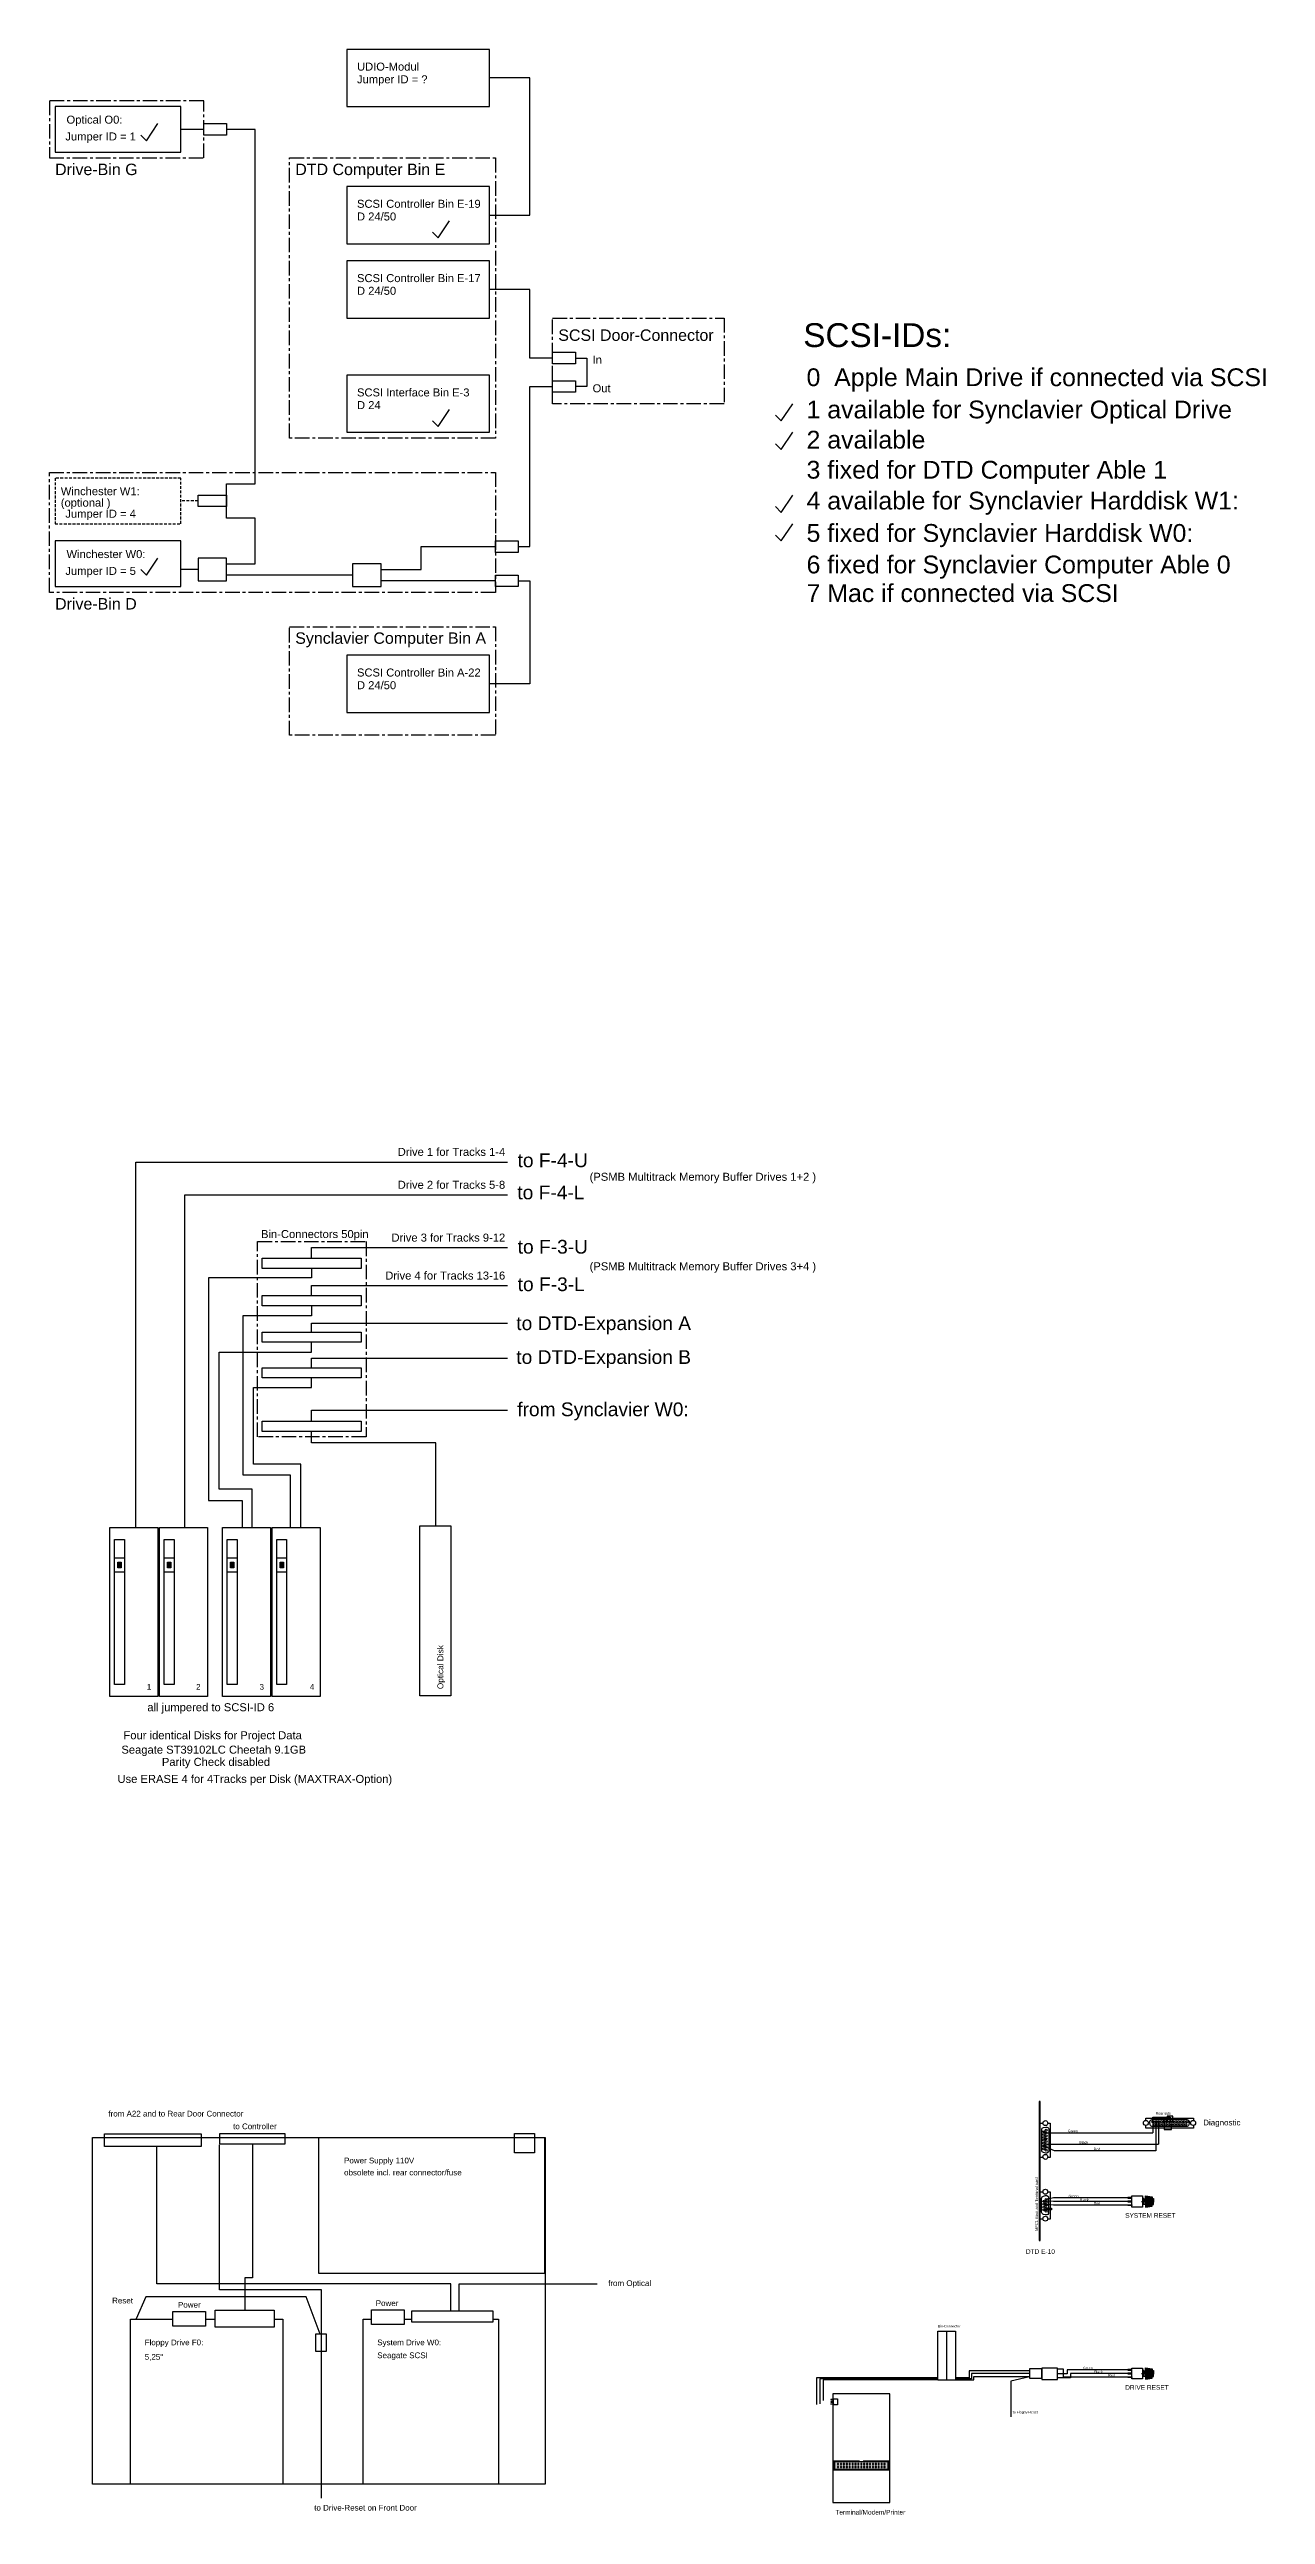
# Model space of a CAD drawing. Header units: millimetres. Extents: x -4275 to 1791, y -353 to 2461.
# Drawn here: x -4275 to -3212, y -106 to 2051 of the extents above; entities that cross this region are included whole.
import ezdxf
from ezdxf.enums import TextEntityAlignment as Align

# ---------------------------------------------------------------- set-up
doc = ezdxf.new("R2010")
doc.units = ezdxf.units.MM
doc.header["$LTSCALE"] = 0.4
doc.linetypes.add('ACHSEN', pattern=[50.8, 31.75, -6.35, 6.35, -6.35])
doc.linetypes.add('VERDECKT', pattern=[9.525, 6.35, -3.175])
doc.styles.get("Standard").update_dxf_attribs({"font": 'ARIALUNI.ttf'})

# ---------------------------------------------------------------- blocks, each defined once
blk = doc.blocks.new('Festplatte')
h = blk.add_hatch(color=3)
h.dxf.hatch_style = 1
h.paths.add_polyline_path([(7, 112.6), (9.9, 112.6), (9.9, 117.6), (7, 117.6)])
for points in [[(0, 148), (42, 148), (42, 0), (0, 0)], [(4, 137.4), (12.7, 137.4), (12.7, 10.6), (4, 10.6)], [(4, 121.3), (12.7, 121.3), (12.7, 108.9), (4, 108.9)], [(7, 117.6), (9.9, 117.6), (9.9, 112.6), (7, 112.6)]]:
    blk.add_lwpolyline(points, close=True)
blk = doc.blocks.new('Karte-3HE')
blk.add_lwpolyline([(-0.5, 0), (0.5, 0), (0.5, 121.4), (-0.5, 121.4)], close=True)
blk.add_attdef('CARD', (-1.4, 8.3), '', height=2.5, rotation=90)
blk = doc.blocks.new('RS422')
for points in [[(0, 9.5), (0, 12.5), (34.3, 12.5), (34.3, 9.5)], [(34.3, 3.4), (34.3, 0), (0, 0), (0, 3.3)]]:
    blk.add_lwpolyline(points)
blk.add_lwpolyline([(7.7, 10.5), (26, 10.5, -0.482196), (28.9, 6.8), (28.3, 4.2, -0.34935), (25.4, 1.8), (8.3, 1.8, -0.34935), (5.4, 4.2), (4.8, 6.8, -0.482196)], format="xyb", close=True)
for centre in [(0, 6.4), (33.7, 6.4)]:
    blk.add_circle(centre, 3.11)
blk = doc.blocks.new('RS232')
for points in [[(0, 9.5), (0, 12.5), (59.5, 12.5), (59.5, 9.5)], [(59.5, 3.4), (59.5, 0), (0, 0), (0, 3.3)]]:
    blk.add_lwpolyline(points)
blk.add_lwpolyline([(7.7, 10.5), (51.2, 10.5, -0.482196), (54.1, 6.8), (53.5, 4.2, -0.34935), (50.5, 1.8), (8.3, 1.8, -0.34935), (5.4, 4.2), (4.8, 6.8, -0.482196)], format="xyb", close=True)
for centre in [(0, 6.4), (58.9, 6.4)]:
    blk.add_circle(centre, 3.11)
blk = doc.blocks.new('Connector-34')
at = {"true_color": 0x7abdff}
h = blk.add_hatch(color=151, dxfattribs=at)
h.dxf.hatch_style = 1
h.paths.add_polyline_path([(0, 48.26), (0, 0), (7.62, 0), (7.62, 22.63), (6.92, 22.63), (6.92, 0.7), (0.7, 0.7), (0.7, 47.56), (6.92, 47.56), (6.92, 25.63), (7.62, 25.63), (7.62, 48.26)])
at = {"true_color": 0x389cff}
h = blk.add_hatch(color=150, dxfattribs=at)
h.dxf.hatch_style = 1
h.paths.add_polyline_path([(0.7, 47.56), (0.7, 0.7), (6.92, 0.7), (6.92, 47.56)])
h.paths.add_polyline_path([(5.58, 44.95), (5.58, 43.95), (4.58, 43.95), (4.58, 44.95)], flags=16)
h.paths.add_polyline_path([(3.04, 44.95), (3.04, 43.95), (2.04, 43.95), (2.04, 44.95)], flags=16)
h.paths.add_polyline_path([(5.58, 42.41), (5.58, 41.41), (4.58, 41.41), (4.58, 42.41)], flags=16)
h.paths.add_polyline_path([(3.04, 42.41), (3.04, 41.41), (2.04, 41.41), (2.04, 42.41)], flags=16)
h.paths.add_polyline_path([(5.58, 39.87), (5.58, 38.87), (4.58, 38.87), (4.58, 39.87)], flags=16)
h.paths.add_polyline_path([(3.04, 39.87), (3.04, 38.87), (2.04, 38.87), (2.04, 39.87)], flags=16)
h.paths.add_polyline_path([(5.58, 37.33), (5.58, 36.33), (4.58, 36.33), (4.58, 37.33)], flags=16)
h.paths.add_polyline_path([(3.04, 37.33), (3.04, 36.33), (2.04, 36.33), (2.04, 37.33)], flags=16)
h.paths.add_polyline_path([(5.58, 34.79), (5.58, 33.79), (4.58, 33.79), (4.58, 34.79)], flags=16)
h.paths.add_polyline_path([(3.04, 34.79), (3.04, 33.79), (2.04, 33.79), (2.04, 34.79)], flags=16)
h.paths.add_polyline_path([(5.58, 32.25), (5.58, 31.25), (4.58, 31.25), (4.58, 32.25)], flags=16)
h.paths.add_polyline_path([(3.04, 32.25), (3.04, 31.25), (2.04, 31.25), (2.04, 32.25)], flags=16)
h.paths.add_polyline_path([(5.58, 29.71), (5.58, 28.71), (4.58, 28.71), (4.58, 29.71)], flags=16)
h.paths.add_polyline_path([(3.04, 29.71), (3.04, 28.71), (2.04, 28.71), (2.04, 29.71)], flags=16)
h.paths.add_polyline_path([(5.58, 27.17), (5.58, 26.17), (4.58, 26.17), (4.58, 27.17)], flags=16)
h.paths.add_polyline_path([(3.04, 27.17), (3.04, 26.17), (2.04, 26.17), (2.04, 27.17)], flags=16)
h.paths.add_polyline_path([(5.58, 24.63), (5.58, 23.63), (4.58, 23.63), (4.58, 24.63)], flags=16)
h.paths.add_polyline_path([(3.04, 24.63), (3.04, 23.63), (2.04, 23.63), (2.04, 24.63)], flags=16)
h.paths.add_polyline_path([(5.58, 22.09), (5.58, 21.09), (4.58, 21.09), (4.58, 22.09)], flags=16)
h.paths.add_polyline_path([(3.04, 22.09), (3.04, 21.09), (2.04, 21.09), (2.04, 22.09)], flags=16)
h.paths.add_polyline_path([(5.58, 19.55), (5.58, 18.55), (4.58, 18.55), (4.58, 19.55)], flags=16)
h.paths.add_polyline_path([(3.04, 19.55), (3.04, 18.55), (2.04, 18.55), (2.04, 19.55)], flags=16)
h.paths.add_polyline_path([(5.58, 17.01), (5.58, 16.01), (4.58, 16.01), (4.58, 17.01)], flags=16)
h.paths.add_polyline_path([(3.04, 17.01), (3.04, 16.01), (2.04, 16.01), (2.04, 17.01)], flags=16)
h.paths.add_polyline_path([(5.58, 14.47), (5.58, 13.47), (4.58, 13.47), (4.58, 14.47)], flags=16)
h.paths.add_polyline_path([(3.04, 14.47), (3.04, 13.47), (2.04, 13.47), (2.04, 14.47)], flags=16)
h.paths.add_polyline_path([(5.58, 11.93), (5.58, 10.93), (4.58, 10.93), (4.58, 11.93)], flags=16)
h.paths.add_polyline_path([(3.04, 11.93), (3.04, 10.93), (2.04, 10.93), (2.04, 11.93)], flags=16)
h.paths.add_polyline_path([(5.58, 9.39), (5.58, 8.39), (4.58, 8.39), (4.58, 9.39)], flags=16)
h.paths.add_polyline_path([(3.04, 9.39), (3.04, 8.39), (2.04, 8.39), (2.04, 9.39)], flags=16)
h.paths.add_polyline_path([(5.58, 6.85), (5.58, 5.85), (4.58, 5.85), (4.58, 6.85)], flags=16)
h.paths.add_polyline_path([(3.04, 6.85), (3.04, 5.85), (2.04, 5.85), (2.04, 6.85)], flags=16)
h.paths.add_polyline_path([(5.58, 4.31), (5.58, 3.31), (4.58, 3.31), (4.58, 4.31)], flags=16)
h.paths.add_polyline_path([(3.04, 4.31), (3.04, 3.31), (2.04, 3.31), (2.04, 4.31)], flags=16)
for p, q in [((6.92, 25.63), (7.62, 25.63)), ((6.92, 22.63), (7.62, 22.63))]:
    blk.add_line(p, q)
blk.add_lwpolyline([(7.62, 25.63), (7.62, 48.26), (0, 48.26), (0, 0), (7.62, 0), (7.62, 22.63)])
for points in [[(6.92, 47.56), (0.7, 47.56), (0.7, 0.7), (6.92, 0.7)], [(2.04, 43.95), (3.04, 43.95), (3.04, 44.95), (2.04, 44.95)], [(4.58, 43.95), (5.58, 43.95), (5.58, 44.95), (4.58, 44.95)], [(2.04, 41.41), (3.04, 41.41), (3.04, 42.41), (2.04, 42.41)], [(2.04, 38.87), (3.04, 38.87), (3.04, 39.87), (2.04, 39.87)], [(2.04, 36.33), (3.04, 36.33), (3.04, 37.33), (2.04, 37.33)], [(2.04, 33.79), (3.04, 33.79), (3.04, 34.79), (2.04, 34.79)], [(2.04, 31.25), (3.04, 31.25), (3.04, 32.25), (2.04, 32.25)], [(2.04, 28.71), (3.04, 28.71), (3.04, 29.71), (2.04, 29.71)], [(2.04, 26.17), (3.04, 26.17), (3.04, 27.17), (2.04, 27.17)], [(2.04, 23.63), (3.04, 23.63), (3.04, 24.63), (2.04, 24.63)], [(2.04, 21.09), (3.04, 21.09), (3.04, 22.09), (2.04, 22.09)], [(4.58, 41.41), (5.58, 41.41), (5.58, 42.41), (4.58, 42.41)], [(4.58, 38.87), (5.58, 38.87), (5.58, 39.87), (4.58, 39.87)], [(4.58, 36.33), (5.58, 36.33), (5.58, 37.33), (4.58, 37.33)], [(4.58, 33.79), (5.58, 33.79), (5.58, 34.79), (4.58, 34.79)], [(4.58, 31.25), (5.58, 31.25), (5.58, 32.25), (4.58, 32.25)], [(4.58, 28.71), (5.58, 28.71), (5.58, 29.71), (4.58, 29.71)], [(4.58, 26.17), (5.58, 26.17), (5.58, 27.17), (4.58, 27.17)], [(4.58, 23.63), (5.58, 23.63), (5.58, 24.63), (4.58, 24.63)], [(4.58, 21.09), (5.58, 21.09), (5.58, 22.09), (4.58, 22.09)], [(2.04, 18.55), (3.04, 18.55), (3.04, 19.55), (2.04, 19.55)], [(2.04, 16.01), (3.04, 16.01), (3.04, 17.01), (2.04, 17.01)], [(2.04, 13.47), (3.04, 13.47), (3.04, 14.47), (2.04, 14.47)], [(2.04, 10.93), (3.04, 10.93), (3.04, 11.93), (2.04, 11.93)], [(2.04, 8.39), (3.04, 8.39), (3.04, 9.39), (2.04, 9.39)], [(2.04, 5.85), (3.04, 5.85), (3.04, 6.85), (2.04, 6.85)], [(2.04, 3.31), (3.04, 3.31), (3.04, 4.31), (2.04, 4.31)], [(4.58, 18.55), (5.58, 18.55), (5.58, 19.55), (4.58, 19.55)], [(4.58, 16.01), (5.58, 16.01), (5.58, 17.01), (4.58, 17.01)], [(4.58, 13.47), (5.58, 13.47), (5.58, 14.47), (4.58, 14.47)], [(4.58, 10.93), (5.58, 10.93), (5.58, 11.93), (4.58, 11.93)], [(4.58, 8.39), (5.58, 8.39), (5.58, 9.39), (4.58, 9.39)], [(4.58, 5.85), (5.58, 5.85), (5.58, 6.85), (4.58, 6.85)], [(4.58, 3.31), (5.58, 3.31), (5.58, 4.31), (4.58, 4.31)]]:
    blk.add_lwpolyline(points, close=True)

msp = doc.modelspace()

# ---------------------------------------------------------------- hatches: boundary and pattern name
h = msp.add_hatch(color=7)
h.dxf.hatch_style = 1
h.paths.add_polyline_path([(-3311, 172.3), (-3316.8, 173.1), (-3316.8, 168.3), (-3311, 168.3)])
h.paths.add_polyline_path([(-3311, 168.3), (-3316.8, 168.3), (-3316.8, 163.4), (-3311, 164.2)])
h = msp.add_hatch(color=1)
h.dxf.hatch_style = 1
h.paths.add_polyline_path([(-3310, 170.9), (-3311, 170.9), (-3311, 168.3), (-3310, 168.3)])
h.paths.add_polyline_path([(-3310, 168.3), (-3311, 168.3), (-3311, 165.6), (-3310, 165.6)])
h = msp.add_hatch(color=7)
h.dxf.hatch_style = 1
h.paths.add_polyline_path([(-3311, 21.8), (-3316.8, 22.7), (-3316.8, 17.8), (-3311, 17.8)])
h.paths.add_polyline_path([(-3311, 17.8), (-3316.8, 17.8), (-3316.8, 12.9), (-3311, 13.8)])
h = msp.add_hatch(color=1)
h.dxf.hatch_style = 1
h.paths.add_polyline_path([(-3310, 20.5), (-3311, 20.5), (-3311, 17.8), (-3310, 17.8)])
h.paths.add_polyline_path([(-3310, 17.8), (-3311, 17.8), (-3311, 15.1), (-3310, 15.1)])

# ---------------------------------------------------------------- linework, layer by layer
at = {"color": 7}
for p, q in [((-3310.5, 237.9), (-3310.5, 228.2)), ((-3308, 237.9), (-3308, 215.7)), ((-3305.5, 237.9), (-3305.5, 218.3)), ((-3403.6, 228.2), (-3310.5, 228.2)), ((-3403.6, 218.3), (-3305.5, 218.3)), ((-3320.3, 168.3), (-3309.4, 168.3)), ((-3318.5, 170.8), (-3319.6, 170.8)), ((-3318.5, 165.7), (-3319.6, 165.7)), ((-3318.5, 170.8), (-3318.5, 165.7)), ((-3318.5, 170.5), (-3316.8, 170.5)), ((-3318.5, 166), (-3316.8, 166)), ((-3388.7, 21.7), (-3393.8, 21.7)), ((-3388.7, 14.7), (-3388.7, 21.7)), ((-3498.4, 14.1), (-3604.6, 14.1)), ((-3604.6, 14.1), (-3604.6, -9.2)), ((-3498.4, 13.2), (-3601.8, 13.2)), ((-3601.8, 13.2), (-3601.8, -8.7)), ((-3498.4, 12.3), (-3598.9, 12.3)), ((-3598.9, 12.3), (-3598.9, -5.8)), ((-3471, 14.1), (-3483.1, 14.1)), ((-3469.1, 13.2), (-3483.1, 13.2)), ((-3483.1, 12.3), (-3467.1, 12.3)), ((-3418.5, 20.1), (-3471, 20.1)), ((-3471, 20.1), (-3471, 14.1)), ((-3418.5, 17.7), (-3469.1, 17.7)), ((-3469.1, 17.7), (-3469.1, 13.2)), ((-3467.1, 12.3), (-3467.1, 15.1)), ((-3467.1, 15.1), (-3418.5, 15.1)), ((-3385.5, 17.5), (-3393.8, 17.5)), ((-3385.5, 20.9), (-3385.5, 17.5)), ((-3320.3, 17.8), (-3309.4, 17.8)), ((-3318.5, 20.3), (-3319.6, 20.3)), ((-3318.5, 15.3), (-3319.6, 15.3)), ((-3318.5, 20.3), (-3318.5, 15.3)), ((-3318.5, 20), (-3316.8, 20)), ((-3318.5, 15.5), (-3316.8, 15.5))]:
    msp.add_line(p, q, dxfattribs=at)
for p, q in [((-4126.6, 91.1), (-4126.6, 217.9)), ((-4037.3, 91.1), (-4126.6, 91.1)), ((-4037.3, -91.2), (-4037.3, 91.1))]:
    msp.add_line(p, q)
for points in [[(-3890.4, 2050.8), (-4015.4, 2050.8), (-4015.4, 2000.8), (-3890.4, 2000.8)], [(-4160.4, 2000.8), (-4270.4, 2000.8), (-4270.4, 1960.8), (-4160.4, 1960.8)], [(-4120.4, 1975.8), (-4140.4, 1975.8), (-4140.4, 1985.8), (-4120.4, 1985.8)], [(-3890.4, 1930.8), (-4015.4, 1930.8), (-4015.4, 1880.8), (-3890.4, 1880.8)], [(-3890.4, 1865.8), (-4015.4, 1865.8), (-4015.4, 1815.8), (-3890.4, 1815.8)], [(-3815.4, 1775.8), (-3835.4, 1775.8), (-3835.4, 1785.8), (-3815.4, 1785.8)], [(-3890.4, 1765.8), (-4015.4, 1765.8), (-4015.4, 1715.8), (-3890.4, 1715.8)], [(-3815.4, 1750.8), (-3835.4, 1750.8), (-3835.4, 1760.8), (-3815.4, 1760.8)], [(-4120.4, 1650.8), (-4145.4, 1650.8), (-4145.4, 1660.8), (-4120.4, 1660.8)], [(-4160.4, 1620.8), (-4270.4, 1620.8), (-4270.4, 1580.8), (-4160.4, 1580.8)], [(-3865.4, 1610.8), (-3885.4, 1610.8), (-3885.4, 1620.8), (-3865.4, 1620.8)], [(-4120.4, 1605.8), (-4145.4, 1605.8), (-4145.4, 1585.8), (-4120.4, 1585.8)], [(-3985.4, 1600.8), (-4010.4, 1600.8), (-4010.4, 1580.8), (-3985.4, 1580.8)], [(-3865.4, 1580.8), (-3885.4, 1580.8), (-3885.4, 1590.8), (-3865.4, 1590.8)], [(-3890.4, 1520.8), (-4015.4, 1520.8), (-4015.4, 1470.8), (-3890.4, 1470.8)], [(-4089.3, 993.4), (-4002.8, 993.4), (-4002.8, 984.4), (-4089.3, 984.4)], [(-4089.3, 960.7), (-4002.8, 960.7), (-4002.8, 951.7), (-4089.3, 951.7)], [(-4089.3, 928.8), (-4002.8, 928.8), (-4002.8, 919.8), (-4089.3, 919.8)], [(-4089.3, 897.6), (-4002.8, 897.6), (-4002.8, 888.6), (-4089.3, 888.6)], [(-4089.3, 850.8), (-4002.8, 850.8), (-4002.8, 841.7), (-4089.3, 841.7)], [(-3951.6, 759.2), (-3924.4, 759.2), (-3924.4, 610.5), (-3951.6, 610.5)], [(-4237.6, 224.1), (-3842, 224.1), (-3842, -78.9), (-4237.6, -78.9)], [(-4227.3, 227.4), (-4142.8, 227.4), (-4142.8, 216.4), (-4227.3, 216.4)], [(-4126.2, 227.8), (-4069.6, 227.8), (-4069.6, 218.3), (-4126.2, 218.3)], [(-4039.8, 224.1), (-3842.4, 224.1), (-3842.4, 105.2), (-4039.8, 105.2)], [(-3868.7, 227.8), (-3851.1, 227.8), (-3851.1, 210.8), (-3868.7, 210.8)], [(-4167.5, 72.1), (-4139, 72.1), (-4139, 59.3), (-4167.5, 59.3)], [(-4130.4, 73.1), (-4078.7, 73.1), (-4078.7, 58.4), (-4130.4, 58.4)], [(-3993.6, 73.5), (-3965.1, 73.5), (-3965.1, 60.7), (-3993.6, 60.7)], [(-3958.5, 72.6), (-3887.7, 72.6), (-3887.7, 62.6), (-3958.5, 62.6)], [(-4042.3, 52.6), (-4033.4, 52.6), (-4033.4, 37.1), (-4042.3, 37.1)], [(-3590.4, -95), (-3540.4, -95), (-3540.4, 0), (-3590.4, 0)]]:
    msp.add_lwpolyline(points, close=True)
at = {"linetype": 'ACHSEN'}
for points in [[(-4140.4, 1955.8), (-4140.4, 1955.8), (-4140.4, 2005.8), (-4140.4, 2005.8), (-4275.4, 2005.8), (-4275.4, 1955.8)], [(-3885.4, 1710.8), (-4065.4, 1710.8), (-4065.4, 1955.8), (-3885.4, 1955.8)], [(-3835.4, 1815.8), (-3685.4, 1815.8), (-3685.4, 1740.8), (-3835.4, 1740.8)], [(-3885.4, 1575.8), (-4275.4, 1575.8), (-4275.4, 1680.8), (-3885.4, 1680.8), (-3885.4, 1625.8), (-3885.4, 1575.8)], [(-3885.4, 1450.8), (-4065.4, 1450.8), (-4065.4, 1545.8), (-3885.4, 1545.8)], [(-4093.3, 1008), (-3998.5, 1008), (-3998.5, 837), (-4093.3, 837)]]:
    msp.add_lwpolyline(points, close=True, dxfattribs=at)
for points in [[(-3890.4, 1905.8), (-3855.4, 1905.8), (-3855.4, 2025.8), (-3890.4, 2025.8)], [(-4195.4, 1975.8), (-4190.4, 1970.8), (-4180.4, 1985.8)], [(-4140.4, 1980.8), (-4160.4, 1980.8)], [(-4095.4, 1670.8), (-4095.4, 1980.8), (-4120.4, 1980.8)], [(-3940.4, 1890.8), (-3935.4, 1885.8), (-3925.4, 1900.8)], [(-3835.4, 1780.8), (-3855.4, 1780.8), (-3855.4, 1840.8), (-3890.4, 1840.8)], [(-3815.4, 1780.8), (-3805.4, 1780.8), (-3805.4, 1755.8), (-3815.4, 1755.8)], [(-3865.4, 1615.8), (-3855.4, 1615.8), (-3855.4, 1755.8), (-3835.4, 1755.8)], [(-3940.4, 1725.8), (-3935.4, 1720.8), (-3925.4, 1735.8)], [(-3640.4, 1730.8), (-3635.4, 1725.8), (-3625.4, 1740.8)], [(-3640.4, 1705.8), (-3635.4, 1700.8), (-3625.4, 1715.8)], [(-4095.4, 1640.8), (-4120.4, 1640.8), (-4120.4, 1670.8), (-4095.4, 1670.8)], [(-3640.4, 1650.8), (-3635.4, 1645.8), (-3625.4, 1660.8)], [(-4120.4, 1600.8), (-4095.4, 1600.8), (-4095.4, 1640.8)], [(-3640.4, 1625.8), (-3635.4, 1620.8), (-3625.4, 1635.8)], [(-4195.4, 1595.8), (-4190.4, 1590.8), (-4180.4, 1605.8)], [(-3985.4, 1595.8), (-3950.4, 1595.8), (-3950.4, 1615.8), (-3885.4, 1615.8)], [(-4145.4, 1595.8), (-4160.4, 1595.8)], [(-4010.4, 1590.8), (-4120.4, 1590.8)], [(-3885.4, 1585.8), (-3985.4, 1585.8)], [(-3865.4, 1585.8), (-3855.4, 1585.8), (-3855.4, 1495.8), (-3890.4, 1495.8)], [(-4199.9, 757.9), (-4199.9, 1077.5), (-3874.9, 1077.5)], [(-4157, 757.9), (-4157, 1048.7), (-3874.9, 1048.7)], [(-4046.1, 993.4), (-4046.1, 1002.6), (-3874.9, 1002.6)], [(-4046.1, 984.4), (-4046.1, 976.1), (-4136.3, 976.1), (-4136.3, 781.5), (-4106.8, 781.5), (-4106.8, 757.8)], [(-4046.1, 951.7), (-4046.1, 943.1), (-4106.3, 943.1), (-4106.3, 804), (-4064.7, 804), (-4064.7, 757.8)], [(-4046.1, 960.7), (-4046.1, 969.4), (-3874.9, 969.4)], [(-4046.1, 928.8), (-4046.1, 936.7), (-3874.9, 936.7)], [(-4098, 757.8), (-4098, 791.3), (-4126.9, 791.3), (-4126.9, 911.3), (-4046.1, 911.3), (-4046.1, 919.8)], [(-4046.1, 897.6), (-4046.1, 906), (-3874.9, 906)], [(-4055.5, 757.9), (-4055.5, 813.1), (-4097, 813.1), (-4097, 880.2), (-4046.1, 880.2), (-4046.1, 888.6)], [(-4046.1, 850.8), (-4046.1, 860.5), (-3874.9, 860.5)], [(-3937.5, 759.2), (-3937.5, 831.8), (-4046.1, 831.8), (-4046.1, 841.7)], [(-3924.3, 72.6), (-3924.3, 96.3), (-4181.3, 96.3), (-4181.3, 216)], [(-4097.9, 218.3), (-4097.9, 101.5), (-4104.5, 101.5), (-4104.5, 73.1)], [(-3406.6, 206.8), (-3409, 206.8), (-3409, 236.8), (-3406.7, 236.8)], [(-3402.3, 236.8), (-3400.3, 236.8), (-3400.3, 206.8), (-3402.4, 206.8)], [(-3917.1, 72.6), (-3917.1, 96.3), (-3796.5, 96.3)], [(-4078.7, 65.2), (-4071.2, 65.2), (-4071.2, -78.9), (-4204.3, -78.9), (-4204.3, 65.2), (-4167.5, 65.2)], [(-4038.5, 52.1), (-4050.7, 85), (-4190.9, 85), (-4199.4, 65.7)], [(-4139, 65.2), (-4130.4, 65.2)], [(-3887.7, 65.2), (-3882.6, 65.2), (-3882.6, -78.9), (-4001, -78.9), (-4001, 65.2), (-3993.6, 65.2)], [(-3965.1, 65.2), (-3958.5, 65.2)]]:
    msp.add_lwpolyline(points)
at = {"linetype": 'VERDECKT'}
msp.add_lwpolyline([(-4160.4, 1675.8), (-4270.4, 1675.8), (-4270.4, 1635.8), (-4160.4, 1635.8)], close=True, dxfattribs=at)
msp.add_lwpolyline([(-4145.4, 1655.8), (-4160.4, 1655.8)], dxfattribs=at)
at = {"color": 7}
for points in [[(-3308, 237.9), (-3308, 212.6), (-3396.4, 212.6), (-3403.7, 215.7)], [(-3310.5, 237.9), (-3310.5, 242), (-3295.5, 242), (-3295.5, 237.9)], [(-3298, 237.9), (-3299.4, 240.6), (-3301.7, 240.6), (-3300.5, 237.9)], [(-3300.5, 237.9), (-3300.5, 231.3), (-3294.1, 231.3), (-3294.1, 235.6)], [(-3293, 237.9), (-3293, 242.8), (-3298, 242.8), (-3298, 237.9)], [(-3316.8, 168.3), (-3316.8, 173.1), (-3311, 172.3), (-3311, 168.3)], [(-3332.5, 168.3), (-3397.5, 168.3), (-3405.9, 168.4)], [(-3332.5, 165.1), (-3397.4, 165.1), (-3405.9, 165.9)], [(-3403.7, 162.4), (-3399.1, 162.4), (-3399.1, 160.9), (-3405.9, 160.9)], [(-3332.5, 171.4), (-3397.4, 171.4), (-3403.7, 169.9)], [(-3316.8, 168.3), (-3316.8, 163.4), (-3311, 164.2), (-3311, 168.3)], [(-3311, 170.9), (-3310, 170.9), (-3310, 168.3)], [(-3311, 165.6), (-3310, 165.6), (-3310, 168.3)], [(-3316.8, 17.8), (-3316.8, 22.7), (-3311, 21.8), (-3311, 17.8)], [(-3418.5, 14.8), (-3434.7, 11.1), (-3434.7, -20.1)], [(-3382.5, 17.8), (-3382.5, 13.9), (-3393.8, 13.9)], [(-3332.5, 14.7), (-3388.7, 14.7)], [(-3332.5, 20.9), (-3385.5, 20.9)], [(-3332.5, 17.8), (-3382.5, 17.8)], [(-3316.8, 17.8), (-3316.8, 12.9), (-3311, 13.8), (-3311, 17.8)], [(-3311, 20.5), (-3310, 20.5), (-3310, 17.8)], [(-3311, 15.1), (-3310, 15.1), (-3310, 17.8)]]:
    msp.add_lwpolyline(points, dxfattribs=at)
msp.add_lwpolyline([(-3401.6, 231.4), (-3401.6, 212.7, -0.482196), (-3404.2, 210.6), (-3406.1, 211, -0.34935), (-3407.7, 213.1), (-3407.7, 231, -0.34935), (-3406.1, 233), (-3404.2, 233.4, -0.482196)], format="xyb", close=True)
for points in [[(-3328.9, 173.1), (-3319.6, 173.1), (-3319.6, 163.4), (-3328.9, 163.4)], [(-3328.9, 171.7), (-3332.5, 171.7), (-3332.5, 171.1), (-3328.9, 171.1)], [(-3328.9, 168.6), (-3332.5, 168.6), (-3332.5, 167.9), (-3328.9, 167.9)], [(-3328.9, 164.8), (-3332.5, 164.8), (-3332.5, 165.4), (-3328.9, 165.4)], [(-3498.4, 54.7), (-3490.9, 54.7), (-3490.9, 12), (-3498.4, 12)], [(-3490.6, 54.7), (-3483.1, 54.7), (-3483.1, 12), (-3490.6, 12)], [(-3407.6, 21.8), (-3418.5, 21.8), (-3418.5, 13.6), (-3407.6, 13.6)], [(-3393.8, 22.5), (-3407.6, 22.5), (-3407.6, 12.5), (-3393.8, 12.5)], [(-3328.9, 22.6), (-3319.6, 22.6), (-3319.6, 13), (-3328.9, 13)], [(-3328.9, 21.2), (-3332.5, 21.2), (-3332.5, 20.6), (-3328.9, 20.6)], [(-3328.9, 18.1), (-3332.5, 18.1), (-3332.5, 17.5), (-3328.9, 17.5)], [(-3328.9, 14.4), (-3332.5, 14.4), (-3332.5, 15), (-3328.9, 15)], [(-3589.7, -5), (-3592.1, -5), (-3592.1, -5.3), (-3589.7, -5.3)], [(-3589.7, -6.9), (-3592.1, -6.9), (-3592.1, -7.2), (-3589.7, -7.2)], [(-3589.7, -9.1), (-3592.1, -9.1), (-3592.1, -8.8), (-3589.7, -8.8)], [(-3589.7, -4.5), (-3586.4, -4.5), (-3586.4, -9.6), (-3589.7, -9.6)]]:
    msp.add_lwpolyline(points, close=True, dxfattribs=at)
for centre in [(-3404.5, 236.8), (-3404.5, 207.3)]:
    msp.add_circle(centre, 2.18)
for centre in [(-3310.5, 237.9), (-3308, 237.9), (-3305.5, 237.9), (-3303, 237.9), (-3300.5, 237.9), (-3298, 237.9), (-3295.5, 237.9), (-3293, 237.9), (-3290.5, 237.9), (-3288, 237.9), (-3285.5, 237.9), (-3283, 237.9), (-3280.5, 237.9), (-3405.9, 229.3), (-3405.9, 226.8), (-3405.9, 224.3), (-3405.9, 221.8), (-3405.9, 219.3), (-3405.9, 216.8), (-3403.7, 230.7), (-3403.7, 228.2), (-3403.7, 225.7), (-3403.7, 223.2), (-3403.7, 220.7), (-3403.7, 218.2), (-3403.7, 215.7), (-3309.1, 235.6), (-3306.6, 235.6), (-3304.1, 235.6), (-3301.6, 235.6), (-3299.1, 235.6), (-3296.6, 235.6), (-3294.1, 235.6), (-3291.6, 235.6), (-3289.1, 235.6), (-3286.6, 235.6), (-3284.1, 235.6), (-3281.6, 235.6), (-3405.9, 214.3), (-3403.7, 213.2), (-3405.9, 168.4), (-3405.9, 165.9), (-3405.9, 163.4), (-3405.9, 160.9), (-3403.7, 169.9), (-3403.7, 167.4), (-3403.7, 164.9), (-3403.7, 162.4), (-3403.7, 159.9)]:
    msp.add_circle(centre, 0.834, dxfattribs=at)

# ---------------------------------------------------------------- block references
for p in [(-4222.4, 609.9), (-4179.1, 609.9), (-4123.9, 609.9), (-4080.6, 609.9)]:
    msp.add_blockref('Festplatte', p)
msp.add_blockref('Karte-3HE', (-3409.5, 134.2)).add_auto_attribs({'CARD': 'MFC1 Boot and Terminal oard'})
at = {"xscale": 0.7, "yscale": 0.7, "zscale": 0.7}
msp.add_blockref('RS232', (-3316.6, 232.5), dxfattribs=at)
at = {"xscale": 0.7, "yscale": 0.7, "zscale": 0.7, "rotation": 270}
msp.add_blockref('RS422', (-3409, 176.8), dxfattribs=at)
at = {"rotation": 90}
msp.add_blockref('Connector-34', (-3541.3, -66.5), dxfattribs=at)

# ---------------------------------------------------------------- texts
for s, height, p in [('Jumper ID = ?', 7, (-4006.4, 2021.1)), ('UDIO-Modul', 7, (-4006.4, 2032.2)), ('Optical O0:', 7, (-4260.4, 1985.8)), ('Jumper ID = 1', 7, (-4261.4, 1971.1)), ('Drive-Bin G', 10, (-4270.4, 1940.8)), ('DTD Computer Bin E', 10, (-4060.4, 1940.8)), ('SCSI Controller Bin E-19', 7, (-4006.4, 1912.2)), ('D 24/50', 7, (-4006.4, 1901.1)), ('SCSI Controller Bin E-17', 7, (-4006.4, 1847.2)), ('D 24/50', 7, (-4006.4, 1836.1)), ('SCSI-IDs:', 20.84, (-3616.2, 1790.4)), ('SCSI Door-Connector', 10, (-3830.4, 1795.8)), ('In', 7, (-3800.4, 1775.8)), ('SCSI Interface Bin E-3', 7, (-4006.4, 1747.2)), ('Out', 7, (-3800.4, 1750.8)), ('D 24', 7, (-4006.4, 1736.1)), ('1 available for Synclavier Optical Drive', 15.556, (-3613.3, 1728)), ('2 available', 15.556, (-3613.3, 1701.6)), ('3 fixed for DTD Computer Able 1', 15.556, (-3613.3, 1675.3)), ('Winchester W1:', 7, (-4265.4, 1660.8)), ('4 available for Synclavier Harddisk W1:', 15.556, (-3613.3, 1648.3)), ('(optional )', 7, (-4265.4, 1650.8)), ('Jumper ID = 4', 7, (-4261.4, 1641.1)), ('5 fixed for Synclavier Harddisk W0:', 15.556, (-3613.3, 1620)), ('Jumper ID = 5', 7, (-4261.4, 1591.1)), ('Winchester W0:', 7, (-4260.4, 1605.8)), ('6 fixed for Synclavier Computer Able 0', 15.556, (-3613.3, 1592.4)), ('Drive-Bin D', 10, (-4270.4, 1560.8)), ('Synclavier Computer Bin A', 10, (-4060.4, 1530.8)), ('SCSI Controller Bin A-22', 7, (-4006.4, 1502.2)), ('D 24/50', 7, (-4006.4, 1491.1)), ('to F-4-U', 12, (-3866, 1073)), ('to F-4-L', 12, (-3866.2, 1044.9)), ('(PSMB Multitrack Memory Buffer Drives 1+2 )', 7, (-3803, 1061.1)), ('Bin-Connectors 50pin', 7, (-4090.3, 1011)), ('to F-3-U', 12, (-3865.9, 997.4)), ('to F-3-L', 12, (-3865.9, 964.6)), ('(PSMB Multitrack Memory Buffer Drives 3+4 )', 7, (-3803, 982.8)), ('to DTD-Expansion A', 12, (-3867.1, 930.5)), ('to DTD-Expansion B', 12, (-3867.1, 900.9)), ('from Synclavier W0:', 12, (-3866.3, 855.2)), ('1', 5, (-4190.2, 615.9)), ('all jumpered to SCSI-ID 6', 7, (-4189.7, 597.1)), ('2', 5, (-4147.1, 615.9)), ('3', 5, (-4091.6, 615.9)), ('4', 5, (-4047.6, 615.9)), ('Seagate ST39102LC Cheetah 9.1GB', 7, (-4212.4, 560)), ('Four identical Disks for Project Data', 7, (-4210.6, 572.6)), ('Use ERASE 4 for 4Tracks per Disk (MAXTRAX-Option)', 7, (-4215.8, 534.4)), ('Parity Check disabled', 7, (-4177, 549.3)), ('from A22 and to Rear Door Connector', 5, (-4223.8, 242.6)), ('Diagnostic', 5, (-3266.5, 234.8)), ('to Controller', 5, (-4114.7, 231.5)), ('obsolete incl. rear connector/fuse', 5, (-4017.7, 191.1)), ('Power Supply 110V', 5, (-4017.7, 201.6)), ('SYSTEM RESET', 4.08, (-3334.7, 154)), ('DTD E-10', 4.08, (-3421.5, 122.4)), ('from Optical', 5, (-3786.8, 94.3)), ('Reset', 5, (-4220.5, 79.1)), ('Power', 5, (-4162.9, 75.4)), ('Power', 5, (-3990, 76.8)), ('Floppy Drive F0:', 5, (-4192, 42.5)), ('System Drive W0:', 5, (-3988.7, 42.5)), ('5,25"', 5, (-4192, 29.8)), ('Seagate SCSI ', 5, (-3988.7, 31.2)), ('DRIVE RESET', 4.08, (-3334.7, 3.6)), ('to Drive-Reset on Front Door', 5, (-4043.8, -102.1)), ('Terminal/Modem/Printer', 4.08, (-3588.1, -105.6))]:
    msp.add_text(s, height=height).set_placement(p)
at = {"color": 253}
for s, p in [('0  Apple Main Drive if connected via SCSI', (-3613.3, 1756.2)), ('7 Mac if connected via SCSI', (-3613.3, 1567.4))]:
    msp.add_text(s, height=15.556, dxfattribs=at).set_placement(p)
for s, p in [('Drive 1 for Tracks 1-4', (-3876.8, 1082.9)), ('Drive 2 for Tracks 5-8', (-3876.8, 1054.1)), ('Drive 3 for Tracks 9-12', (-3876.8, 1007.9)), ('Drive 4 for Tracks 13-16', (-3876.8, 974.7))]:
    msp.add_text(s, height=7).set_placement(p, align=Align.RIGHT)
msp.add_text('Optical Disk', height=5.17, rotation=90).set_placement((-3930.9, 616.4))
at = {"color": 7}
for s, height, p in [('1', 0.599, (-3312, 238.6)), ('Rear side', 2.22, (-3308, 244.2)), ('13', 0.599, (-3281.4, 238.9)), ('Green', 2.22, (-3384.8, 228.9)), ('Black', 2.22, (-3374.8, 218.9)), ('25', 0.599, (-3283.1, 234.2)), ('Red', 2.22, (-3362.1, 213)), ('Green', 2.22, (-3384.2, 171.9)), ('Black', 2.22, (-3374.3, 168.6)), ('Red', 2.22, (-3362.1, 165.6)), ('Bin-Connector', 2.215, (-3498.5, 58.1)), ('Green', 2.22, (-3371.7, 21.4)), ('Black', 2.22, (-3361.8, 18.1)), ('Red', 2.22, (-3349.6, 15.2)), ('to Floppy-Reset', 2.215, (-3433, -17.1))]:
    msp.add_text(s, height=height, dxfattribs=at).set_placement(p)
for s, p in [('15', (-3407.3, 231)), ('8', (-3402.8, 232.1)), ('1', (-3402.8, 212.5)), ('9', (-3407.1, 170.2)), ('5', (-3402.8, 171.3)), ('1', (-3402.8, 159.2))]:
    msp.add_text(s, height=0.599, rotation=270, dxfattribs=at).set_placement(p)

doc.saveas('drawing.dxf')
